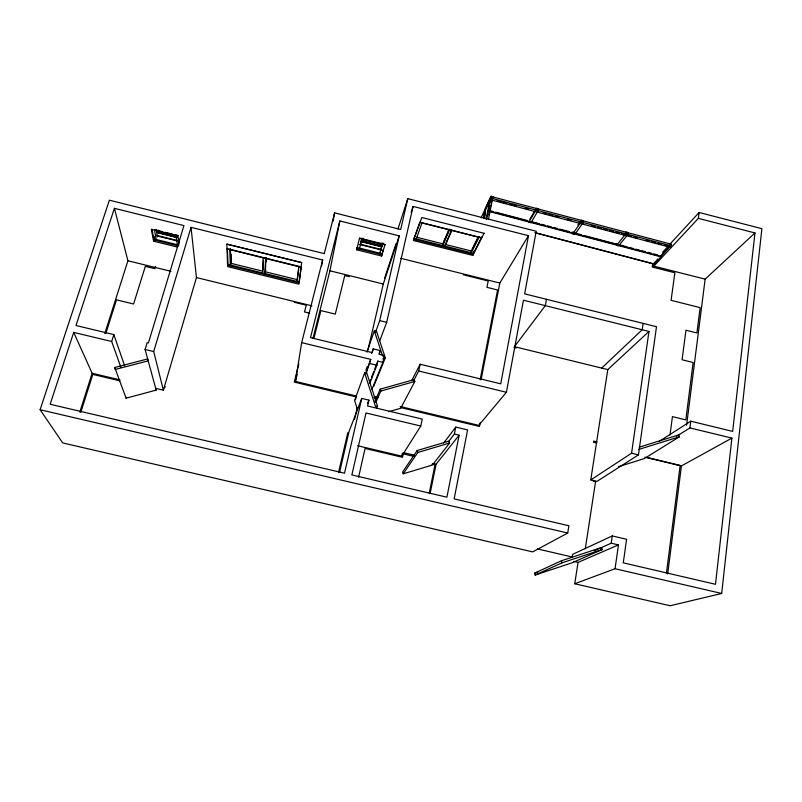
<?xml version="1.0" encoding="UTF-8"?>
<svg xmlns="http://www.w3.org/2000/svg" width="802" height="802" viewBox="0 0 802 802"><rect width="100%" height="100%" fill="white"/><g stroke="black" fill="none" stroke-linecap="round" stroke-linejoin="round"><path stroke-width="1.2" d="M262.515 272.941L263.216 257.512M263.046 270.023L263.477 260.5M265.642 258.114L264.861 273.522L265.803 270.063M266.063 257.522L265.332 271.788L297.382 279.687L298.715 269.201M266.234 261.713L266.424 258.134M574.743 583.766L615.054 568.728L618.462 544.899L578.042 562.413L574.743 583.766L670.161 605.751L721.68 593.47L761.9 228.68L699.113 212.48L669.75 244.359M676.667 436.208L689.921 427.917L731.905 438.113L715.484 584.287L623.264 562.844L626.583 539.285L612.257 535.926L572.558 554.382L572.047 557.641M754.973 232.951L705.138 279.146L653.861 266.144L698.341 218.365L754.973 232.951L732.667 431.396L690.763 421.19L659.214 441.371M296.82 282.274L298.805 266.605M667.695 573.951L681.419 465.942L731.905 438.113M686.592 425.2L705.138 279.146M689.921 427.917L690.763 421.19M666.472 572.949L680.166 465.431L646.883 457.441M301.662 262.605L298.815 284.139L227.608 266.605L226.856 244.079L301.662 262.605L226.826 244.159M698.341 218.365L699.113 212.48M670.011 435.045L672.437 416.619L685.83 419.887L693.149 362.504L682.081 359.767L685.961 330.223L696.918 332.95L700.146 307.627L671.084 300.329L674.873 272.77L652.216 267.036L652.718 263.577L535.886 232.811M301.221 267.206L299.146 282.845L227.979 265.322L227.417 248.871M670.442 243.788L670.161 245.783L659.956 256.82M400.158 406.514L478.754 425.351L506.403 392.258L523.455 300.209L648.978 331.447L607.796 369.592L590.773 479.917L596.959 481.39L638.462 454.864L656.497 326.725L524.638 293.843L536.227 231.247L407.797 198.655L397.962 229.011M590.773 479.917L631.575 453.21L648.978 331.447M594.202 550.794L611.194 543.205L612.257 535.926M643.114 323.386L642.191 329.752L601.68 368.098M653.861 266.144L654.332 262.906M671.254 245.853L671.495 244.259L492.077 196.731L491.736 198.315L671.254 245.853L669.961 247.237L492.187 200.189M669.961 247.237L670.201 245.653M585.3 548.738L595.615 481.25M616.507 245.352L625.67 234.004L625.981 232.009L628.126 232.55L627.816 234.555L618.593 245.883L616.507 245.352L616.808 243.397M534.814 232.73L654.221 264.179L654.452 262.715L657.851 259.036M407.797 198.655L400.689 229.492L334.614 212.871L324.269 253.643L109.373 200.199L40.1 409.732L62.706 442.925L532.658 551.896L567.726 533.039L568.889 525.771L454.143 498.894L467.606 429.922L455.777 427.095L443.676 443.035M356.018 395.937L295.427 381.421L301.672 342.644L322.645 260.018L191.026 227.347L153.703 351.557L163.377 390.153L155.698 388.338L156.19 390.113L126.094 398.163L114.736 367.517L147.668 358.925L148.19 360.84L115.247 369.451L114.736 367.517M572.798 233.813L580.919 222.154L581.26 220.159L583.415 220.71L583.074 222.705L574.904 234.354L572.798 233.813L573.139 231.858M321.562 266.124L322.645 260.018M546.453 299.286L545.32 305.642L514.453 346.675L607.796 369.592M333.051 221.302L334.614 212.871M535.896 210.234L536.267 208.239L538.433 208.791L538.062 210.786L530.954 222.755L528.839 222.214L535.896 210.234L538.062 210.786M411.105 212.34L413.1 206.445L528.498 235.678L500.719 383.827L420.148 364.258L411.657 380.699M480.197 422.764L479.486 426.453L400.92 407.627M480.137 379.767L497.581 289.993L486.964 287.347L488.217 280.991L463.396 274.795M481.07 379.787L499.836 283.046L528.498 235.678M448.368 441.842L454.383 434.062L459.135 435.195L446.894 497.2L351.877 474.934L366.003 412.97L420.769 426.032L422.233 419.075L367.597 406.002L368.93 400.128L361.762 398.404L349.05 431.486L339.567 472.368M313.011 338.284L329.923 270.795L339.847 220.941L399.226 235.848L379.697 320.61L375.607 332.178M454.383 434.062L455.777 427.095M488.849 214.966L490.804 205.322M491.285 202.916L491.776 200.5M488.388 219.507L492.779 197.743L491.035 197.302L486.624 219.056M491.145 202.154L493.2 196.811L491.014 196.249L484.629 210.545M483.355 218.104L485.08 209.633M483.917 218.244L485.631 209.773L488.789 203.317M484.428 218.375L485.651 212.329M429.24 493.15L434.965 464.959L431.987 464.258M430.163 493.36L436.067 464.268L459.135 435.195M486.122 219.347L490.283 198.846M481.1 217.823L491.014 196.249M488.448 211.066L488.939 208.65M471.506 250.304L470.824 253.612L479.015 237.302M484.047 233.292L421.832 217.482L413.431 240.51L472.799 255.407L473.28 253.101M473.952 251.086L473.501 253.292L414.043 238.354M445.431 243.908L444.96 246.114L451.887 230.294M413.481 380.99L418.694 371.005L420.148 364.258M357.572 445.722L401.752 456.158L402.424 453.02M443.426 242.244L442.714 245.552L449.561 229.713M371.807 389.712L382.905 362.334L384.429 355.587L379.376 354.364L380.228 350.584L373.181 348.87L371.516 353.461M358.594 477.2L365.08 448.448L402.524 457.29L403.256 453.872L413.852 456.378M369.792 383.376L376.89 365.251L377.832 361.1L382.905 362.334M379.807 340.74L386.684 322.314L413.1 206.445M367.897 350.263L383.276 284.008L399.226 235.848M354.544 419.436L357.271 407.647M361.762 398.404L344.529 473.22L50.145 404.268L73.714 332.409L111.678 341.502L120.901 367.246M366.023 373.792L370.755 359.386L301.672 342.644M373.181 348.87L372.308 352.649L310.504 337.642L339.847 220.941M338.564 472.418L347.777 432.749M355.446 399.747L356.108 396.89L294.284 382.083L298.835 364.078M357.151 247.768L356.659 249.793L381.592 256.018L382.985 250.344L382.704 251.257M380.539 244.189L380.008 246.394L381.05 243.778M356.659 249.793L359.517 238.254M313.913 338.534L320.9 310.585L335.286 314.103L344.74 275.597L349.231 276.71M295.427 381.421L297.261 374.163M360.419 244.48L361.582 239.928M359.306 249.031L361.892 238.846M362.083 238.064L361.1 241.673L381.401 246.745L382.815 243.257M362.494 242.014L363.507 238.425M163.377 390.153L196.45 277.562L191.026 227.347M164.771 387.817L165.132 386.564M380.399 250.685L382.424 243.928M379.597 254.094L382.965 242.916M156.19 390.113L145.092 349.492L147.187 342.594L148.41 342.885L183.949 225.593L114.415 208.33L75.979 325.512L113.844 334.594L124.651 365.802M381.592 256.018L384.99 244.63M155.548 266.314L154.816 268.68L145.332 266.354L133.593 304.008L116.49 299.868L105.934 333.121M154.545 236.57L153.814 238.906L178.615 245.021M177.172 246.986L153.593 241.171L154.545 238.124M111.678 341.502L113.844 334.594M79.809 412.098L92.15 373.281L73.714 332.409M104.761 333.612L127.919 260.77L114.415 208.33M80.771 412.368L92.821 374.414L119.789 380.8M384.619 278.204L395.987 243.748M366.925 352.138L374.333 330.905L376.228 330.404L385.311 357.842L373.652 386.484M376.479 408.348L377.501 406.073L366.544 372.369L364.619 372.9L354.584 400.489L357.532 409.712M365.902 370.213L367.186 366.704M419.877 222.375L413.712 239.267L473.06 254.174L481.872 236.801M365.682 373.201L370.755 359.386M415.957 239.828L422.203 222.274M378.915 354.013L380.228 350.584M369.361 382.865L370.704 379.426M371.597 377.13L373.822 371.406M374.714 369.12L377.832 361.1M381.171 243.026L380.359 245.081L362.825 240.7M383.035 359.075L384.429 355.587M367.537 403.526L368.93 400.128M443.917 241.111L448.328 230.866M374.795 401.722L380.218 389.14L414.213 379.597L414.834 381.471L400.729 408.248L388.689 411.687M449.441 229.141L443.075 243.898L416.669 237.262M375.877 402.403L380.83 391.025L380.218 389.14M451.747 229.733L445.31 244.46L471.616 251.076L478.874 236.58M483.556 214.224L485.05 211.157M472.057 249.211L478.072 237.181M472.799 255.407L484.067 233.212M529.791 219.257L534.503 211.247M401.752 456.158L420.769 426.032M417.17 450.534L402.614 472.017L403.195 473.812L432.408 465.04L449.571 443.065L448.919 441.14L417.17 450.534L417.812 452.478L403.195 473.812M577.871 225.031L579.224 223.086M662.592 252.299L668.878 245.492M670.121 246.204L661.109 256.339L489.471 211.036M654.221 264.179L661.028 256.84L489.36 211.538M639.274 447.165L678.733 434.915L679.464 436.769L644.307 458.584L618.402 466.704M534.533 573.169L561.43 560.768L601.58 547.495L602.312 549.49L572.197 562.743L535.175 575.024L534.533 573.169L538.002 572.026M535.175 575.024L562.152 562.783L602.312 549.49M638.803 449.421L679.464 436.769M417.812 452.478L449.571 443.065M377.501 406.073L375.557 406.624L364.619 372.9M380.83 391.025L414.834 381.471M383.396 358.374L385.311 357.842M537.51 548.949L572.367 557.039M615.054 568.728L721.68 593.47M573.711 561.41L578.042 562.413M40.1 409.732L567.726 533.039M611.194 543.205L618.462 544.899M432.88 463.516L436.067 464.268M593.149 481.13L594.392 481.421M92.15 373.281L119.909 379.857M403.516 452.619L414.113 455.125M374.283 396.459L377.882 397.321M374.003 397.672L376.409 398.253M145.092 349.492L153.703 351.557M596.939 441.862L593.691 441.09L593.5 442.303L596.748 443.085M631.575 453.21L638.462 454.864M644.818 457.15L681.419 465.942M418.694 371.005L506.403 392.258M369.802 363.537L376.89 365.251M379.697 320.61L386.684 322.314M127.919 260.77L170.976 271.317M196.45 277.562L311.948 305.853M294.294 302.284L306.234 305.211L304.509 311.948L309.231 313.101M156.671 235.367L176.671 240.309M157.262 235.988L177.312 240.941M178.746 245.973L154.004 239.868L151.969 229.202M262.986 271.216L230.796 263.277L230.395 248.69M227.948 264.419L299.266 281.993M513.922 347.426L516.227 347.988M329.923 270.795L383.276 284.008M155.558 229.913L162.786 231.708M165.202 232.309L172.44 234.094M174.846 234.695L178.465 235.587M176.741 236.109L159.718 231.898L158.184 230.184M228.62 248.951L301.261 266.926M227.026 248.941L301.051 267.256M157.974 232.68L176.761 237.322M176.941 237.542L158.184 232.901L155.367 229.793M359.557 238.084L385.04 244.46M359.466 238.485L385.01 244.881M361.161 241.452L381.481 246.535M360.509 244.289L381.842 249.622M359.236 244.41L381.802 250.044M357.211 247.527L382.183 253.763M400.739 258.304L499.836 283.046M356.98 248.45L381.902 254.675M421.13 222.535L481.39 237.743M420.017 222.445L481.631 237.993M490.613 198.244L492.799 198.796M580.919 222.154L583.074 222.705M625.67 234.004L627.816 234.555M497.14 200.911L506.814 203.467M509.23 204.109L516.488 206.034M524.949 208.269L528.578 209.232M543.094 213.071L546.713 214.034M549.139 214.675L552.758 215.638M555.184 216.279L558.814 217.232M567.275 219.477L570.904 220.44M579.365 222.675L582.994 223.638M591.455 225.873L595.084 226.836M597.5 227.477L601.129 228.44M603.545 229.081L607.174 230.044M609.59 230.675L613.219 231.638M615.635 232.279L619.264 233.242M621.68 233.883L625.309 234.846M627.725 235.477L631.354 236.44M633.77 237.081L637.4 238.044M645.871 240.279L649.49 241.242M651.916 241.883L655.535 242.846M657.961 243.487L661.58 244.44M664.006 245.081L667.635 246.044M489.571 210.565L493.19 211.527M495.606 212.159L527.034 220.46M531.866 221.733L539.114 223.648M541.53 224.289L545.159 225.242M547.576 225.883L551.205 226.836M553.621 227.477L557.24 228.43M559.666 229.071L569.33 231.618M571.746 232.259L581.41 234.816M583.836 235.447L617.67 244.379M620.086 245.021L627.334 246.936M629.75 247.577L633.379 248.53M635.796 249.171L639.425 250.124M641.841 250.765L645.47 251.718M647.886 252.359L651.505 253.312M653.921 253.953L657.55 254.906M157.543 230.936L159.628 233.262M175.538 234.936L177.072 236.821M561.43 560.768L562.152 562.783M374.333 330.905L382.644 356.078M125.613 396.378L126.094 398.163M153.593 241.171L151.327 229.342L177.924 235.928L179.046 244.079M154.445 229.813L156.41 240.46M156.2 229.823L157.503 236.971M176.029 235.146L177.513 245.673M178.966 239.257L179.287 241.592M229.863 249.472L230.334 265.893L231.307 262.454L231.086 254.184"/></g></svg>
